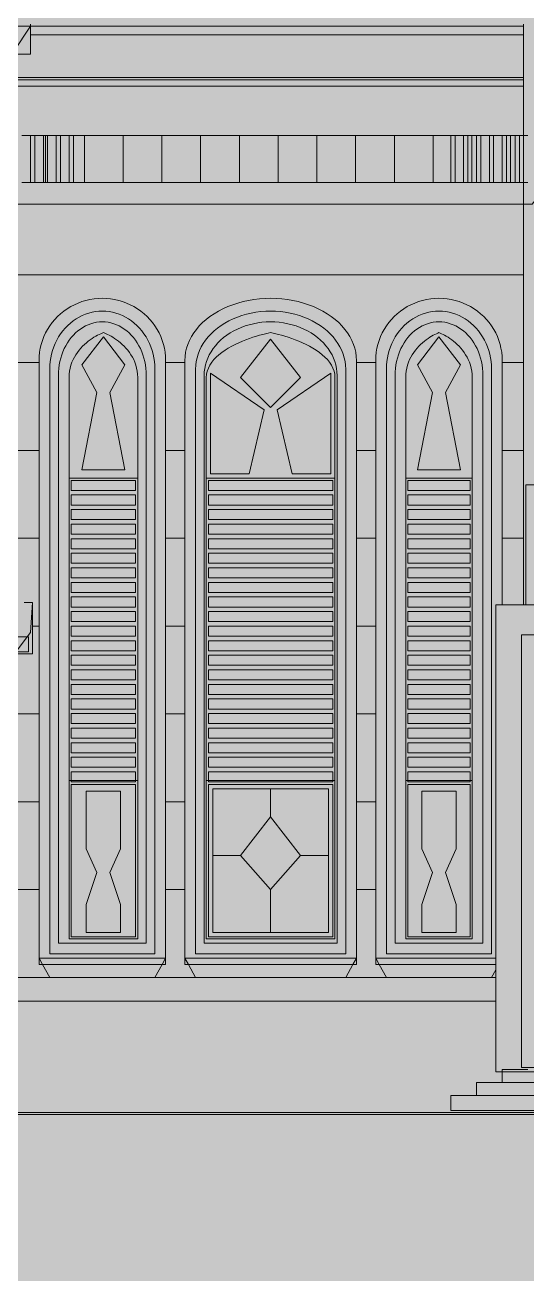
# Model space of a CAD drawing. Header units: millimetres. Extents: x -2000 to 16000, y -1200 to 12411.
# Drawn here: x 5122 to 8695, y -1200 to 7748 of the extents above; entities that cross this region are included whole.
import ezdxf

# ---------------------------------------------------------------- set-up
doc = ezdxf.new("R2010")
doc.units = ezdxf.units.MM
for name, color, linetype, lineweight, true_color in [('00_WHITE_BACKGROUND', 7, 'Continuous', 18, 0xffffff), ('01_STRUCTURE', 7, 'Continuous', 18, 0x000000), ('02_CORNICES', 7, 'Continuous', 18, 0x000000), ('03_FRAMES_DOORS', 7, 'Continuous', 18, 0x000000), ('04_GLAZING_SHUTTERS', 7, 'Continuous', 18, 0x000000), ('05_STONE_JOINTS', 7, 'Continuous', 18, 0x000000), ('08_STEPS', 7, 'Continuous', 18, 0x000000)]:
    doc.layers.add(name, color=color, linetype=linetype, lineweight=lineweight, true_color=true_color)

msp = doc.modelspace()

# ---------------------------------------------------------------- linework, layer by layer
at = {"layer": '00_WHITE_BACKGROUND', "lineweight": 18, "true_color": 0xffffff}
msp.add_solid([(-2000, -1200), (16000, -1200), (-2000, 12410.687), (16000, 12410.687)], dxfattribs=at)
at = {"layer": '01_STRUCTURE', "color": 7, "lineweight": 18, "true_color": 0x000000}
for points in [[(8671.7557, 4717.5573), (8671.7557, 5343.5115), (8671.7557, 5969.4656), (8671.7557, 6473.2824), (8671.7557, 6625.9542), (8671.7557, 6961.8321), (8671.7557, 7312.9771), (8671.7557, 7358.7786), (8671.7557, 7374.0458)], [(8687.0229, 3618.3206), (8687.0229, 4473.2824), (8793.8931, 4473.2824)], [(8687.0229, 3618.3206), (8671.7557, 3618.3206), (8671.7557, 4091.6031)], [(8473.2824, 3618.3206), (8519.084, 3618.3206)], [(10274.8092, 3618.3206), (8687.0229, 3618.3206)], [(5175.5725, 3465.6489), (5175.5725, 3267.1756), (4992.3664, 3267.1756), (4992.3664, 2961.8321), (4992.3664, 2839.6947), (4992.3664, 2641.2214), (4992.3664, 2305.3435), (4992.3664, 2213.7405)], [(5221.374, 2213.7405), (5221.374, 2839.6947), (5221.374, 3465.6489)], [(6122.1374, 3465.6489), (6122.1374, 2839.6947), (6122.1374, 2213.7405), (6122.1374, 1587.7863), (6122.1374, 1099.2366), (6122.1374, 1053.4351), (6096.687, 1053.4351), (5246.8244, 1053.4351), (5221.374, 1053.4351), (5221.374, 1099.2366), (5221.374, 1587.7863)], [(7480.916, 1587.7863), (7480.916, 1099.2366), (7480.916, 1053.4351), (7455.4656, 1053.4351), (6284.9924, 1053.4351), (6259.542, 1053.4351), (6259.542, 1099.2366), (6259.542, 1587.7863), (6259.542, 2213.7405), (6259.542, 2839.6947), (6259.542, 3465.6489)], [(7480.916, 3465.6489), (7480.916, 2839.6947), (7480.916, 2213.7405)], [(8473.2824, 793.8931), (8473.2824, 961.8321), (8473.2824, 1016.7939)], [(4992.3664, 793.8931), (8473.2824, 793.8931)], [(8473.2824, 793.8931), (8473.2824, 290.0763), (8519.084, 290.0763), (10412.2137, 290.0763), (10519.084, 290.0763), (10519.084, 656.4885)]]:
    msp.add_lwpolyline(points, dxfattribs=at)
at = {"layer": '02_CORNICES', "color": 7, "lineweight": 18, "true_color": 0x000000}
msp.add_lwpolyline([(5160.3053, 7740.458), (5038.1679, 7557.2519), (916.0305, 7557.2519), (793.8931, 7740.458)], close=True, dxfattribs=at)
for points in [[(5160.3053, 7740.458), (5160.3053, 7679.3893), (8671.7557, 7679.3893), (8671.7557, 7740.458)], [(4992.3664, 7374.0458), (8671.7557, 7374.0458)], [(4992.3664, 7312.9771), (8671.7557, 7312.9771)], [(5099.2366, 6961.8321), (5160.3053, 6961.8321)], [(5160.3053, 6961.8321), (5190.8397, 6961.8321)], [(5160.3053, 6625.9542), (5160.3053, 6961.8321)], [(5190.8397, 6961.8321), (5251.9084, 6961.8321)], [(5190.8397, 6961.8321), (5190.8397, 6625.9542)], [(5251.9084, 6961.8321), (5268.2595, 6961.8321)], [(5251.9084, 6625.9542), (5251.9084, 6961.8321)], [(5268.2595, 6961.8321), (5282.4427, 6961.8321)], [(5268.2595, 6961.8321), (5268.2595, 6625.9542)], [(5282.4427, 6961.8321), (5343.5115, 6961.8321)], [(5282.4427, 6961.8321), (5282.4427, 6625.9542)], [(5343.5115, 6961.8321), (5374.0458, 6961.8321)], [(5343.5115, 6625.9542), (5343.5115, 6961.8321)], [(5374.0458, 6961.8321), (5435.1145, 6961.8321)], [(5374.0458, 6961.8321), (5374.0458, 6625.9542)], [(5435.1145, 6961.8321), (5465.6489, 6961.8321)], [(5435.1145, 6625.9542), (5435.1145, 6961.8321)], [(5465.6489, 6961.8321), (5544.1679, 6961.8321)], [(5465.6489, 6961.8321), (5465.6489, 6625.9542)], [(5544.1679, 6961.8321), (5820.0611, 6961.8321)], [(5544.1679, 6961.8321), (5544.1679, 6625.9542)], [(5820.0611, 6961.8321), (6095.9695, 6961.8321)], [(5820.0611, 6961.8321), (5820.0611, 6625.9542)], [(6095.9695, 6961.8321), (6371.8626, 6961.8321)], [(6095.9695, 6961.8321), (6095.9695, 6625.9542)], [(6371.8626, 6961.8321), (6647.771, 6961.8321)], [(6371.8626, 6961.8321), (6371.8626, 6625.9542)], [(6647.771, 6961.8321), (6923.6641, 6961.8321)], [(6647.771, 6961.8321), (6647.771, 6625.9542)], [(6923.6641, 6961.8321), (7199.5573, 6961.8321)], [(6923.6641, 6961.8321), (6923.6641, 6625.9542)], [(7199.5573, 6961.8321), (7475.4656, 6961.8321)], [(7199.5573, 6961.8321), (7199.5573, 6625.9542)], [(7475.4656, 6961.8321), (7751.3588, 6961.8321)], [(7475.4656, 6961.8321), (7475.4656, 6625.9542)], [(7751.3588, 6961.8321), (8027.2672, 6961.8321)], [(7751.3588, 6961.8321), (7751.3588, 6625.9542)], [(8027.2672, 6961.8321), (8152.6718, 6961.8321)], [(8027.2672, 6961.8321), (8027.2672, 6625.9542)], [(8152.6718, 6961.8321), (8183.2061, 6961.8321)], [(8152.6718, 6625.9542), (8152.6718, 6961.8321)], [(8183.2061, 6961.8321), (8244.2748, 6961.8321)], [(8183.2061, 6961.8321), (8183.2061, 6625.9542)], [(8244.2748, 6961.8321), (8274.8092, 6961.8321)], [(8244.2748, 6625.9542), (8244.2748, 6961.8321)], [(8274.8092, 6961.8321), (8303.1603, 6961.8321)], [(8274.8092, 6961.8321), (8274.8092, 6625.9542)], [(8303.1603, 6961.8321), (8335.8779, 6961.8321)], [(8303.1603, 6961.8321), (8303.1603, 6625.9542)], [(8335.8779, 6961.8321), (8366.4122, 6961.8321)], [(8335.8779, 6625.9542), (8335.8779, 6961.8321)], [(8366.4122, 6961.8321), (8427.4809, 6961.8321)], [(8366.4122, 6961.8321), (8366.4122, 6625.9542)], [(8427.4809, 6961.8321), (8458.0153, 6961.8321)], [(8427.4809, 6625.9542), (8427.4809, 6961.8321)], [(8458.0153, 6961.8321), (8519.084, 6961.8321)], [(8458.0153, 6961.8321), (8458.0153, 6625.9542)], [(8519.084, 6961.8321), (8549.6183, 6961.8321)], [(8519.084, 6625.9542), (8519.084, 6961.8321)], [(8549.6183, 6961.8321), (8579.0687, 6961.8321)], [(8549.6183, 6961.8321), (8549.6183, 6625.9542)], [(8579.0687, 6961.8321), (8610.687, 6961.8321)], [(8579.0687, 6961.8321), (8579.0687, 6625.9542)], [(8610.687, 6961.8321), (8641.2214, 6961.8321)], [(8610.687, 6625.9542), (8610.687, 6961.8321)], [(8641.2214, 6961.8321), (8671.7557, 6961.8321), (8702.2901, 6961.8321)], [(8641.2214, 6961.8321), (8641.2214, 6625.9542)], [(5160.3053, 6625.9542), (5099.2366, 6625.9542)], [(5190.8397, 6625.9542), (5160.3053, 6625.9542)], [(5251.9084, 6625.9542), (5190.8397, 6625.9542)], [(5268.2595, 6625.9542), (5251.9084, 6625.9542)], [(5282.4427, 6625.9542), (5268.2595, 6625.9542)], [(5343.5115, 6625.9542), (5282.4427, 6625.9542)], [(5374.0458, 6625.9542), (5343.5115, 6625.9542)], [(5435.1145, 6625.9542), (5374.0458, 6625.9542)], [(5465.6489, 6625.9542), (5435.1145, 6625.9542)], [(5544.1679, 6625.9542), (5465.6489, 6625.9542)], [(5820.0611, 6625.9542), (5544.1679, 6625.9542)], [(6095.9695, 6625.9542), (5820.0611, 6625.9542)], [(6371.8626, 6625.9542), (6095.9695, 6625.9542)], [(6647.771, 6625.9542), (6371.8626, 6625.9542)], [(6923.6641, 6625.9542), (6647.771, 6625.9542)], [(7199.5573, 6625.9542), (6923.6641, 6625.9542)], [(7475.4656, 6625.9542), (7199.5573, 6625.9542)], [(7751.3588, 6625.9542), (7475.4656, 6625.9542)], [(8027.2672, 6625.9542), (7751.3588, 6625.9542)], [(8152.6718, 6625.9542), (8027.2672, 6625.9542)], [(8183.2061, 6625.9542), (8152.6718, 6625.9542)], [(8244.2748, 6625.9542), (8183.2061, 6625.9542)], [(8274.8092, 6625.9542), (8244.2748, 6625.9542)], [(8303.1603, 6625.9542), (8274.8092, 6625.9542)], [(8335.8779, 6625.9542), (8303.1603, 6625.9542)], [(8366.4122, 6625.9542), (8335.8779, 6625.9542)], [(8427.4809, 6625.9542), (8366.4122, 6625.9542)], [(8458.0153, 6625.9542), (8427.4809, 6625.9542)], [(8519.084, 6625.9542), (8458.0153, 6625.9542)], [(8549.6183, 6625.9542), (8519.084, 6625.9542)], [(8579.0687, 6625.9542), (8549.6183, 6625.9542)], [(8610.687, 6625.9542), (8579.0687, 6625.9542)], [(8641.2214, 6625.9542), (8610.687, 6625.9542)], [(8702.2901, 6625.9542), (8671.7557, 6625.9542), (8641.2214, 6625.9542)], [(8854.9618, 6625.9542), (8732.8244, 6473.2824), (8671.7557, 6473.2824)], [(5114.5038, 3633.5878), (5175.5725, 3633.5878), (5160.3053, 3419.8473), (5137.4046, 3389.313)], [(5137.4046, 3389.313), (5068.7023, 3297.7099), (885.4962, 3297.7099), (824.4275, 3379.1298)], [(5137.4046, 3389.313), (5145.0382, 3389.313), (5145.0382, 3282.4427), (824.4275, 3282.4427), (824.4275, 3379.1298)], [(824.4275, 3379.1298), (824.4275, 3389.313), (5137.4046, 3389.313)]]:
    msp.add_lwpolyline(points, dxfattribs=at)
at = {"layer": '03_FRAMES_DOORS', "color": 7, "lineweight": 18, "true_color": 0x000000}
for points in [[(7952.1374, 5786.4427), (7980.8397, 5793.0229)], [(8098.1527, 5800.5802), (8127.4962, 5797.7405)], [(7711.3893, 5628.3053), (7730.0916, 5650.7023)], [(7750.229, 5671.8473), (7771.7405, 5691.6489)], [(7664.7634, 5554.5954), (7678.6565, 5580.1527)], [(8426.0153, 5628.3053), (8443.1756, 5604.7634)], [(8518.1221, 5387.7405), (8519.084, 5358.7786)], [(8473.2824, 1099.2366), (8473.2824, 3618.3206)], [(7618.3206, 1099.2366), (7618.3206, 1587.7863), (7618.3206, 2213.7405), (7618.3206, 2839.6947), (7618.3206, 3465.6489)], [(10244.2748, 320.6107), (10335.8779, 320.6107), (10335.8779, 3404.5802), (8656.4885, 3404.5802), (8656.4885, 320.6107), (8702.2901, 320.6107), (8748.0916, 320.6107)], [(5297.7099, 961.8321), (5246.8244, 1053.4351), (5221.374, 1099.2366), (6122.1374, 1099.2366), (6096.687, 1053.4351), (6045.8015, 961.8321)], [(6335.8779, 961.8321), (6284.9924, 1053.4351), (6259.542, 1099.2366), (7480.916, 1099.2366), (7455.4656, 1053.4351), (7404.5802, 961.8321)], [(8473.2824, 1099.2366), (7618.3206, 1099.2366)], [(7618.3206, 1099.2366), (7643.771, 1053.4351)], [(7643.771, 1053.4351), (7618.3206, 1053.4351), (7618.3206, 1099.2366)], [(8473.2824, 1053.4351), (8473.2824, 1099.2366)], [(8473.2824, 1053.4351), (7643.771, 1053.4351)], [(7643.771, 1053.4351), (7694.6565, 961.8321), (8442.7481, 961.8321), (8473.2824, 1016.7939), (8473.2824, 1053.4351)]]:
    msp.add_lwpolyline(points, dxfattribs=at)
for points in [[(5297.7099, 5297.7099), (5298.5038, 5324.6718), (5300.916, 5351.5115), (5304.9008, 5378.1221), (5310.458, 5404.3969), (5317.5573, 5430.2137), (5326.1832, 5455.4504), (5336.2901, 5480.0305), (5347.8168, 5503.8168), (5360.7481, 5526.7176), (5375.0076, 5548.6565), (5390.5344, 5569.4962), (5407.2672, 5589.1908), (5425.1298, 5607.6336), (5444.0458, 5624.7481), (5463.9542, 5640.458), (5484.7328, 5654.7023), (5506.3206, 5667.4198), (5528.6107, 5678.5496), (5551.5267, 5688.0458), (5574.9466, 5695.8779), (5598.7786, 5702), (5622.9313, 5706.3969), (5647.2977, 5709.0382), (5671.7557, 5709.9237), (5696.2137, 5709.0382), (5720.5802, 5706.3969), (5744.7328, 5702), (5768.5649, 5695.8779), (5791.9847, 5688.0458), (5814.9008, 5678.5496), (5837.1908, 5667.4198), (5858.7786, 5654.7023), (5879.5573, 5640.458), (5899.4656, 5624.7481), (5918.3817, 5607.6336), (5936.2443, 5589.1908), (5952.9771, 5569.4962), (5968.5038, 5548.6565), (5982.7634, 5526.7176), (5995.6947, 5503.8168), (6007.2214, 5480.0305), (6017.3282, 5455.4504), (6025.9542, 5430.2137), (6033.0534, 5404.3969), (6038.6107, 5378.1221), (6042.5954, 5351.5115), (6045.0076, 5324.6718), (6045.8015, 5297.7099), (6045.8015, 1129.771), (5297.7099, 1129.771)], [(6335.8779, 5297.7099), (6337.0229, 5324.6718), (6340.4427, 5351.5115), (6346.1527, 5378.1221), (6354.0916, 5404.3969), (6364.229, 5430.2137), (6376.5496, 5455.4504), (6390.9771, 5480.0305), (6407.4656, 5503.8168), (6425.9389, 5526.7176), (6446.3053, 5548.6565), (6468.4885, 5569.4962), (6492.3817, 5589.1908), (6517.9084, 5607.6336), (6544.9313, 5624.7481), (6573.3588, 5640.458), (6603.0534, 5654.7023), (6633.8931, 5667.4198), (6665.7405, 5678.5496), (6698.4733, 5688.0458), (6731.9237, 5695.8779), (6765.9847, 5702), (6800.4885, 5706.3969), (6835.2824, 5709.0382), (6870.229, 5709.9237), (6905.1756, 5709.0382), (6939.9695, 5706.3969), (6974.4733, 5702), (7008.5344, 5695.8779), (7041.9847, 5688.0458), (7074.7176, 5678.5496), (7106.5649, 5667.4198), (7137.4046, 5654.7023), (7167.0992, 5640.458), (7195.5267, 5624.7481), (7222.5496, 5607.6336), (7248.0763, 5589.1908), (7271.9695, 5569.4962), (7294.1527, 5548.6565), (7314.5191, 5526.7176), (7332.9924, 5503.8168), (7349.4809, 5480.0305), (7363.9084, 5455.4504), (7376.229, 5430.2137), (7386.3664, 5404.3969), (7394.3053, 5378.1221), (7400.0153, 5351.5115), (7403.4351, 5324.6718), (7404.5802, 5297.7099), (7404.5802, 1129.771), (6335.8779, 1129.771)], [(7694.6565, 5297.7099), (7695.4504, 5324.6718), (7697.8626, 5351.5115), (7701.8473, 5378.1221), (7707.4046, 5404.3969), (7714.5038, 5430.2137), (7723.1298, 5455.4504), (7733.2366, 5480.0305), (7744.7634, 5503.8168), (7757.6947, 5526.7176), (7771.9542, 5548.6565), (7787.4809, 5569.4962), (7804.2137, 5589.1908), (7822.0763, 5607.6336), (7840.9924, 5624.7481), (7860.9008, 5640.458), (7881.6794, 5654.7023), (7903.2672, 5667.4198), (7925.5573, 5678.5496), (7948.4733, 5688.0458), (7971.8931, 5695.8779), (7995.7252, 5702), (8019.8779, 5706.3969), (8044.2443, 5709.0382), (8068.7023, 5709.9237), (8093.1603, 5709.0382), (8117.5267, 5706.3969), (8141.6794, 5702), (8165.5115, 5695.8779), (8188.9313, 5688.0458), (8211.8473, 5678.5496), (8234.1374, 5667.4198), (8255.7252, 5654.7023), (8276.5038, 5640.458), (8296.4122, 5624.7481), (8315.3282, 5607.6336), (8333.1908, 5589.1908), (8349.9237, 5569.4962), (8365.4504, 5548.6565), (8379.7099, 5526.7176), (8392.6412, 5503.8168), (8404.1679, 5480.0305), (8414.2748, 5455.4504), (8422.9008, 5430.2137), (8430, 5404.3969), (8435.5573, 5378.1221), (8439.542, 5351.5115), (8441.9542, 5324.6718), (8442.7481, 5297.7099), (8442.7481, 1129.771), (7694.6565, 1129.771)], [(5358.7786, 5251.9084), (5359.4504, 5276.8702), (5361.4504, 5301.7252), (5364.7939, 5326.3664), (5369.4504, 5350.687), (5375.3893, 5374.5954), (5382.5954, 5397.9695), (5391.0534, 5420.7176), (5400.7023, 5442.7481), (5411.5267, 5463.9542), (5423.4504, 5484.2595), (5436.4427, 5503.5725), (5450.4427, 5521.8015), (5465.3893, 5538.8702), (5481.2214, 5554.7176), (5497.8779, 5569.2672), (5515.2672, 5582.458), (5533.3282, 5594.229), (5551.9847, 5604.5344), (5571.145, 5613.3282), (5590.7481, 5620.5802), (5610.7023, 5626.2595), (5630.9008, 5630.3206), (5651.2824, 5632.7634), (5671.7557, 5633.5878), (5692.229, 5632.7634), (5712.6107, 5630.3206), (5732.8092, 5626.2595), (5752.7634, 5620.5802), (5772.3664, 5613.3282), (5791.5267, 5604.5344), (5810.1832, 5594.229), (5828.2443, 5582.458), (5845.6336, 5569.2672), (5862.2901, 5554.7176), (5878.1221, 5538.8702), (5893.0687, 5521.8015), (5907.0687, 5503.5725), (5920.0611, 5484.2595), (5931.9847, 5463.9542), (5942.8092, 5442.7481), (5952.458, 5420.7176), (5960.916, 5397.9695), (5968.1221, 5374.5954), (5974.0611, 5350.687), (5978.7176, 5326.3664), (5982.0611, 5301.7252), (5984.0611, 5276.8702), (5984.7328, 5251.9084), (5984.7328, 1206.1069), (5358.7786, 1206.1069)], [(6396.9466, 5251.9084), (6397.9542, 5276.8702), (6400.9924, 5301.7252), (6406.0458, 5326.3664), (6413.0687, 5350.687), (6422.0611, 5374.5954), (6432.9771, 5397.9695), (6445.7557, 5420.7176), (6460.3511, 5442.7481), (6476.7023, 5463.9542), (6494.7481, 5484.2595), (6514.3969, 5503.5725), (6535.5725, 5521.8015), (6558.1679, 5538.8702), (6582.1069, 5554.7176), (6607.2824, 5569.2672), (6633.5878, 5582.458), (6660.9008, 5594.229), (6689.1145, 5604.5344), (6718.0916, 5613.3282), (6747.7405, 5620.5802), (6777.8931, 5626.2595), (6808.458, 5630.3206), (6839.2824, 5632.7634), (6870.229, 5633.5878), (6901.1908, 5632.7634), (6932, 5630.3206), (6962.5649, 5626.2595), (6992.7176, 5620.5802), (7022.3664, 5613.3282), (7051.3435, 5604.5344), (7079.5573, 5594.229), (7106.8702, 5582.458), (7133.1756, 5569.2672), (7158.3511, 5554.7176), (7182.2901, 5538.8702), (7204.8855, 5521.8015), (7226.0611, 5503.5725), (7245.7099, 5484.2595), (7263.7557, 5463.9542), (7280.1069, 5442.7481), (7294.7023, 5420.7176), (7307.4809, 5397.9695), (7318.3969, 5374.5954), (7327.3893, 5350.687), (7334.4122, 5326.3664), (7339.4656, 5301.7252), (7342.5038, 5276.8702), (7343.5115, 5251.9084), (7343.5115, 1206.1069), (6396.9466, 1206.1069)], [(7755.7252, 5251.9084), (7756.3969, 5276.8702), (7758.3969, 5301.7252), (7761.7405, 5326.3664), (7766.3969, 5350.687), (7772.3359, 5374.5954), (7779.542, 5397.9695), (7788, 5420.7176), (7797.6489, 5442.7481), (7808.4733, 5463.9542), (7820.3969, 5484.2595), (7833.3893, 5503.5725), (7847.3893, 5521.8015), (7862.3359, 5538.8702), (7878.1679, 5554.7176), (7894.8244, 5569.2672), (7912.2137, 5582.458), (7930.2748, 5594.229), (7948.9313, 5604.5344), (7968.0916, 5613.3282), (7987.6947, 5620.5802), (8007.6489, 5626.2595), (8027.8473, 5630.3206), (8048.229, 5632.7634), (8068.7023, 5633.5878), (8089.1756, 5632.7634), (8109.5573, 5630.3206), (8129.7557, 5626.2595), (8149.7099, 5620.5802), (8169.313, 5613.3282), (8188.4733, 5604.5344), (8207.1298, 5594.229), (8225.1908, 5582.458), (8242.5802, 5569.2672), (8259.2366, 5554.7176), (8275.0687, 5538.8702), (8290.0153, 5521.8015), (8304.0153, 5503.5725), (8317.0076, 5484.2595), (8328.9313, 5463.9542), (8339.7557, 5442.7481), (8349.4046, 5420.7176), (8357.8626, 5397.9695), (8365.0687, 5374.5954), (8371.0076, 5350.687), (8375.6641, 5326.3664), (8379.0076, 5301.7252), (8381.0076, 5276.8702), (8381.6794, 5251.9084), (8381.6794, 1206.1069), (7755.7252, 1206.1069)]]:
    msp.add_lwpolyline(points, close=True, dxfattribs=at)
at = {"layer": '04_GLAZING_SHUTTERS', "color": 7, "lineweight": 18, "true_color": 0x000000}
for points in [[(5435.1145, 4519.084), (5435.1145, 5236.6412), (5436.0153, 5260.2137), (5438.6107, 5282.8702), (5442.8092, 5304.5954), (5448.458, 5325.4046), (5455.4504, 5345.2977), (5463.6641, 5364.2901), (5472.9618, 5382.3664), (5483.2519, 5399.5573), (5494.3664, 5415.8626), (5506.2137, 5431.2672), (5518.6718, 5445.8015), (5531.6031, 5459.4656), (5544.8855, 5472.2595), (5558.4122, 5484.1832), (5572.0458, 5495.2519), (5585.6641, 5505.4809), (5599.145, 5514.855), (5612.3664, 5523.3893), (5625.2061, 5531.084), (5637.542, 5537.9542), (5649.2519, 5544), (5660.2137, 5549.2366), (5670.3053, 5553.6489), (5679.3893, 5557.2519), (5688.4733, 5553.6489), (5698.5649, 5549.2366), (5709.5267, 5544), (5721.2366, 5537.9542), (5733.5725, 5531.084), (5746.4122, 5523.3893), (5759.6336, 5514.855), (5773.1145, 5505.4809), (5786.7328, 5495.2519), (5800.3664, 5484.1832), (5813.8931, 5472.2595), (5827.1756, 5459.4656), (5840.1069, 5445.8015), (5852.5649, 5431.2672), (5864.4122, 5415.8626), (5875.5267, 5399.5573), (5885.8168, 5382.3664), (5895.1145, 5364.2901), (5903.3282, 5345.2977), (5910.3206, 5325.4046), (5915.9695, 5304.5954), (5920.1679, 5282.8702), (5922.7634, 5260.2137), (5923.6641, 5236.6412), (5923.6641, 4519.084)], [(6412.2137, 4519.084), (6412.2137, 5236.6412), (6413.8931, 5260.2137), (6418.7786, 5282.8702), (6426.6412, 5304.5954), (6437.2366, 5325.4046), (6450.3511, 5345.2977), (6465.7405, 5364.2901), (6483.1908, 5382.3664), (6502.458, 5399.5573), (6523.313, 5415.8626), (6545.542, 5431.2672), (6568.8855, 5445.8015), (6593.1298, 5459.4656), (6618.0458, 5472.2595), (6643.3893, 5484.1832), (6668.9466, 5495.2519), (6694.4885, 5505.4809), (6719.771, 5514.855), (6744.5649, 5523.3893), (6768.6412, 5531.084), (6791.771, 5537.9542), (6813.7252, 5544), (6834.2748, 5549.2366), (6853.1908, 5553.6489), (6870.229, 5557.2519), (6887.2672, 5553.6489), (6906.1832, 5549.2366), (6926.7328, 5544), (6948.687, 5537.9542), (6971.8168, 5531.084), (6995.8931, 5523.3893), (7020.687, 5514.855), (7045.9695, 5505.4809), (7071.5115, 5495.2519), (7097.0687, 5484.1832), (7122.4122, 5472.2595), (7147.3282, 5459.4656), (7171.5725, 5445.8015), (7194.916, 5431.2672), (7217.145, 5415.8626), (7238, 5399.5573), (7257.2672, 5382.3664), (7274.7176, 5364.2901), (7290.1069, 5345.2977), (7303.2214, 5325.4046), (7313.8168, 5304.5954), (7321.6794, 5282.8702), (7326.5649, 5260.2137), (7328.2443, 5236.6412), (7328.2443, 4519.084)], [(7832.0611, 4519.084), (7832.0611, 5236.6412), (7832.9313, 5260.2137), (7835.4504, 5282.8702), (7839.5115, 5304.5954), (7844.9924, 5325.4046), (7851.771, 5345.2977), (7859.7252, 5364.2901), (7868.7328, 5382.3664), (7878.687, 5399.5573), (7889.4656, 5415.8626), (7900.9466, 5431.2672), (7913.0076, 5445.8015), (7925.542, 5459.4656), (7938.4122, 5472.2595), (7951.5115, 5484.1832), (7964.7023, 5495.2519), (7977.9084, 5505.4809), (7990.9618, 5514.855), (8003.771, 5523.3893), (8016.2137, 5531.084), (8028.1679, 5537.9542), (8039.5115, 5544), (8050.1221, 5549.2366), (8059.8931, 5553.6489), (8068.7023, 5557.2519), (8077.5115, 5553.6489), (8087.2824, 5549.2366), (8097.8931, 5544), (8109.2366, 5537.9542), (8121.1908, 5531.084), (8133.6336, 5523.3893), (8146.4427, 5514.855), (8159.4962, 5505.4809), (8172.7023, 5495.2519), (8185.8931, 5484.1832), (8198.9924, 5472.2595), (8211.8779, 5459.4656), (8224.3969, 5445.8015), (8236.458, 5431.2672), (8247.9389, 5415.8626), (8258.7176, 5399.5573), (8268.6718, 5382.3664), (8277.6794, 5364.2901), (8285.6336, 5345.2977), (8292.4122, 5325.4046), (8297.8931, 5304.5954), (8301.9542, 5282.8702), (8304.4733, 5260.2137), (8305.3435, 5236.6412), (8305.3435, 4519.084)], [(5435.1145, 4519.084), (5923.6641, 4519.084)], [(5435.1145, 2366.4122), (5435.1145, 4519.084)], [(5923.6641, 4519.084), (5923.6641, 2366.4122)], [(6412.2137, 4519.084), (7328.2443, 4519.084)], [(6412.2137, 2366.4122), (6412.2137, 4519.084)], [(7328.2443, 4519.084), (7328.2443, 2366.4122)], [(7832.0611, 4519.084), (8305.3435, 4519.084)], [(7832.0611, 2366.4122), (7832.0611, 4519.084)], [(8305.3435, 4519.084), (8305.3435, 2366.4122)], [(5450.3817, 2366.4122), (5450.3817, 2427.4809), (5908.3969, 2427.4809), (5908.3969, 2366.4122)], [(6427.4809, 2366.4122), (6427.4809, 2427.4809), (7312.9771, 2427.4809), (7312.9771, 2366.4122)], [(7847.3282, 2366.4122), (7847.3282, 2427.4809), (8290.0763, 2427.4809), (8290.0763, 2366.4122)], [(5450.3817, 2366.4122), (5435.1145, 2366.4122)], [(5923.6641, 2366.4122), (5923.6641, 1236.6412), (5435.1145, 1236.6412), (5435.1145, 2366.4122)], [(5908.3969, 2366.4122), (5450.3817, 2366.4122)], [(5908.3969, 2366.4122), (5908.3969, 2355.7252), (5450.3817, 2355.7252), (5450.3817, 2366.4122)], [(5923.6641, 2366.4122), (5908.3969, 2366.4122)], [(6427.4809, 2366.4122), (6412.2137, 2366.4122)], [(7328.2443, 2366.4122), (7328.2443, 1236.6412), (6412.2137, 1236.6412), (6412.2137, 2366.4122)], [(7312.9771, 2366.4122), (6427.4809, 2366.4122)], [(7312.9771, 2366.4122), (7312.9771, 2355.7252), (6427.4809, 2355.7252), (6427.4809, 2366.4122)], [(7328.2443, 2366.4122), (7312.9771, 2366.4122)], [(7847.3282, 2366.4122), (7832.0611, 2366.4122)], [(8305.3435, 2366.4122), (8305.3435, 1236.6412), (7832.0611, 1236.6412), (7832.0611, 2366.4122)], [(8290.0763, 2366.4122), (7847.3282, 2366.4122)], [(8290.0763, 2366.4122), (8290.0763, 2355.7252), (7847.3282, 2355.7252), (7847.3282, 2366.4122)], [(8305.3435, 2366.4122), (8290.0763, 2366.4122)], [(6870.229, 2305.3435), (6458.0153, 2305.3435), (6458.0153, 1832.0611)], [(7282.4427, 1832.0611), (7282.4427, 2305.3435), (6870.229, 2305.3435)], [(6870.229, 2106.8702), (6870.229, 2305.3435)], [(6870.229, 2106.8702), (6656.4885, 1832.0611)], [(7083.9695, 1832.0611), (6870.229, 2106.8702)], [(6458.0153, 1832.0611), (6656.4885, 1832.0611)], [(6458.0153, 1832.0611), (6458.0153, 1282.4427), (6870.229, 1282.4427)], [(6656.4885, 1832.0611), (6870.229, 1587.7863)], [(6870.229, 1587.7863), (7083.9695, 1832.0611)], [(6870.229, 1282.4427), (7282.4427, 1282.4427), (7282.4427, 1832.0611)], [(7083.9695, 1832.0611), (7282.4427, 1832.0611)], [(6870.229, 1587.7863), (6870.229, 1282.4427)]]:
    msp.add_lwpolyline(points, dxfattribs=at)
for points in [[(5526.7176, 5328.2443), (5633.5878, 5129.771), (5526.7176, 4580.1527), (5832.0611, 4580.1527), (5725.1908, 5129.771), (5832.0611, 5328.2443), (5679.3893, 5526.7176)], [(6656.4885, 5236.6412), (6870.229, 5022.9008), (7083.9695, 5236.6412), (6870.229, 5511.4504)], [(7916.0305, 5328.2443), (8022.9008, 5129.771), (7916.0305, 4580.1527), (8221.374, 4580.1527), (8114.5038, 5129.771), (8221.374, 5328.2443), (8068.7023, 5526.7176)], [(6442.7481, 5267.1756), (6442.7481, 4549.6183), (6717.5573, 4549.6183), (6824.4275, 5007.6336)], [(6916.0305, 5007.6336), (7022.9008, 4549.6183), (7297.7099, 4549.6183), (7297.7099, 5267.1756)], [(5450.3817, 4503.8168), (5908.3969, 4503.8168), (5908.3969, 4432.0611), (5450.3817, 4432.0611)], [(6427.4809, 4503.8168), (7312.9771, 4503.8168), (7312.9771, 4432.0611), (6427.4809, 4432.0611)], [(7847.3282, 4503.8168), (8290.0763, 4503.8168), (8290.0763, 4432.0611), (7847.3282, 4432.0611)], [(5450.3817, 4400), (5908.3969, 4400), (5908.3969, 4328.2443), (5450.3817, 4328.2443)], [(6427.4809, 4400), (7312.9771, 4400), (7312.9771, 4328.2443), (6427.4809, 4328.2443)], [(7847.3282, 4400), (8290.0763, 4400), (8290.0763, 4328.2443), (7847.3282, 4328.2443)], [(5450.3817, 4296.1832), (5908.3969, 4296.1832), (5908.3969, 4224.4275), (5450.3817, 4224.4275)], [(6427.4809, 4296.1832), (7312.9771, 4296.1832), (7312.9771, 4224.4275), (6427.4809, 4224.4275)], [(7847.3282, 4296.1832), (8290.0763, 4296.1832), (8290.0763, 4224.4275), (7847.3282, 4224.4275)], [(5450.3817, 4192.3664), (5908.3969, 4192.3664), (5908.3969, 4120.6107), (5450.3817, 4120.6107)], [(6427.4809, 4192.3664), (7312.9771, 4192.3664), (7312.9771, 4120.6107), (6427.4809, 4120.6107)], [(7847.3282, 4192.3664), (8290.0763, 4192.3664), (8290.0763, 4120.6107), (7847.3282, 4120.6107)], [(5450.3817, 4088.5496), (5908.3969, 4088.5496), (5908.3969, 4016.7939), (5450.3817, 4016.7939)], [(6427.4809, 4088.5496), (7312.9771, 4088.5496), (7312.9771, 4016.7939), (6427.4809, 4016.7939)], [(7847.3282, 4088.5496), (8290.0763, 4088.5496), (8290.0763, 4016.7939), (7847.3282, 4016.7939)], [(5450.3817, 3984.7328), (5908.3969, 3984.7328), (5908.3969, 3912.9771), (5450.3817, 3912.9771)], [(6427.4809, 3984.7328), (7312.9771, 3984.7328), (7312.9771, 3912.9771), (6427.4809, 3912.9771)], [(7847.3282, 3984.7328), (8290.0763, 3984.7328), (8290.0763, 3912.9771), (7847.3282, 3912.9771)], [(5450.3817, 3880.916), (5908.3969, 3880.916), (5908.3969, 3809.1603), (5450.3817, 3809.1603)], [(6427.4809, 3880.916), (7312.9771, 3880.916), (7312.9771, 3809.1603), (6427.4809, 3809.1603)], [(7847.3282, 3880.916), (8290.0763, 3880.916), (8290.0763, 3809.1603), (7847.3282, 3809.1603)], [(5450.3817, 3777.0992), (5908.3969, 3777.0992), (5908.3969, 3705.3435), (5450.3817, 3705.3435)], [(6427.4809, 3777.0992), (7312.9771, 3777.0992), (7312.9771, 3705.3435), (6427.4809, 3705.3435)], [(7847.3282, 3777.0992), (8290.0763, 3777.0992), (8290.0763, 3705.3435), (7847.3282, 3705.3435)], [(5450.3817, 3673.2824), (5908.3969, 3673.2824), (5908.3969, 3601.5267), (5450.3817, 3601.5267)], [(6427.4809, 3673.2824), (7312.9771, 3673.2824), (7312.9771, 3601.5267), (6427.4809, 3601.5267)], [(7847.3282, 3673.2824), (8290.0763, 3673.2824), (8290.0763, 3601.5267), (7847.3282, 3601.5267)], [(5450.3817, 3569.4656), (5908.3969, 3569.4656), (5908.3969, 3497.7099), (5450.3817, 3497.7099)], [(6427.4809, 3569.4656), (7312.9771, 3569.4656), (7312.9771, 3497.7099), (6427.4809, 3497.7099)], [(7847.3282, 3569.4656), (8290.0763, 3569.4656), (8290.0763, 3497.7099), (7847.3282, 3497.7099)], [(5450.3817, 3465.6489), (5908.3969, 3465.6489), (5908.3969, 3393.8931), (5450.3817, 3393.8931)], [(6427.4809, 3465.6489), (7312.9771, 3465.6489), (7312.9771, 3393.8931), (6427.4809, 3393.8931)], [(7847.3282, 3465.6489), (8290.0763, 3465.6489), (8290.0763, 3393.8931), (7847.3282, 3393.8931)], [(5450.3817, 3361.8321), (5908.3969, 3361.8321), (5908.3969, 3290.0763), (5450.3817, 3290.0763)], [(6427.4809, 3361.8321), (7312.9771, 3361.8321), (7312.9771, 3290.0763), (6427.4809, 3290.0763)], [(7847.3282, 3361.8321), (8290.0763, 3361.8321), (8290.0763, 3290.0763), (7847.3282, 3290.0763)], [(5450.3817, 3258.0153), (5908.3969, 3258.0153), (5908.3969, 3186.2595), (5450.3817, 3186.2595)], [(6427.4809, 3258.0153), (7312.9771, 3258.0153), (7312.9771, 3186.2595), (6427.4809, 3186.2595)], [(7847.3282, 3258.0153), (8290.0763, 3258.0153), (8290.0763, 3186.2595), (7847.3282, 3186.2595)], [(5450.3817, 3154.1985), (5908.3969, 3154.1985), (5908.3969, 3082.4427), (5450.3817, 3082.4427)], [(6427.4809, 3154.1985), (7312.9771, 3154.1985), (7312.9771, 3082.4427), (6427.4809, 3082.4427)], [(7847.3282, 3154.1985), (8290.0763, 3154.1985), (8290.0763, 3082.4427), (7847.3282, 3082.4427)], [(5450.3817, 3050.3817), (5908.3969, 3050.3817), (5908.3969, 2978.626), (5450.3817, 2978.626)], [(6427.4809, 3050.3817), (7312.9771, 3050.3817), (7312.9771, 2978.626), (6427.4809, 2978.626)], [(7847.3282, 3050.3817), (8290.0763, 3050.3817), (8290.0763, 2978.626), (7847.3282, 2978.626)], [(5450.3817, 2946.5649), (5908.3969, 2946.5649), (5908.3969, 2874.8092), (5450.3817, 2874.8092)], [(6427.4809, 2946.5649), (7312.9771, 2946.5649), (7312.9771, 2874.8092), (6427.4809, 2874.8092)], [(7847.3282, 2946.5649), (8290.0763, 2946.5649), (8290.0763, 2874.8092), (7847.3282, 2874.8092)], [(5450.3817, 2842.7481), (5908.3969, 2842.7481), (5908.3969, 2770.9924), (5450.3817, 2770.9924)], [(6427.4809, 2842.7481), (7312.9771, 2842.7481), (7312.9771, 2770.9924), (6427.4809, 2770.9924)], [(7847.3282, 2842.7481), (8290.0763, 2842.7481), (8290.0763, 2770.9924), (7847.3282, 2770.9924)], [(5450.3817, 2738.9313), (5908.3969, 2738.9313), (5908.3969, 2667.1756), (5450.3817, 2667.1756)], [(6427.4809, 2738.9313), (7312.9771, 2738.9313), (7312.9771, 2667.1756), (6427.4809, 2667.1756)], [(7847.3282, 2738.9313), (8290.0763, 2738.9313), (8290.0763, 2667.1756), (7847.3282, 2667.1756)], [(5450.3817, 2635.1145), (5908.3969, 2635.1145), (5908.3969, 2563.3588), (5450.3817, 2563.3588)], [(6427.4809, 2635.1145), (7312.9771, 2635.1145), (7312.9771, 2563.3588), (6427.4809, 2563.3588)], [(7847.3282, 2635.1145), (8290.0763, 2635.1145), (8290.0763, 2563.3588), (7847.3282, 2563.3588)], [(5450.3817, 2531.2977), (5908.3969, 2531.2977), (5908.3969, 2459.542), (5450.3817, 2459.542)], [(6427.4809, 2531.2977), (7312.9771, 2531.2977), (7312.9771, 2459.542), (6427.4809, 2459.542)], [(7847.3282, 2531.2977), (8290.0763, 2531.2977), (8290.0763, 2459.542), (7847.3282, 2459.542)], [(5450.3817, 2335.8779), (5908.3969, 2335.8779), (5908.3969, 1251.9084), (5450.3817, 1251.9084)], [(6427.4809, 2335.8779), (7312.9771, 2335.8779), (7312.9771, 1251.9084), (6427.4809, 1251.9084)], [(7847.3282, 2335.8779), (8290.0763, 2335.8779), (8290.0763, 1251.9084), (7847.3282, 1251.9084)], [(5557.2519, 2290.0763), (5557.2519, 1877.8626), (5633.5878, 1709.9237), (5557.2519, 1480.916), (5557.2519, 1282.4427), (5801.5267, 1282.4427), (5801.5267, 1480.916), (5725.1908, 1709.9237), (5801.5267, 1877.8626), (5801.5267, 2290.0763)], [(7946.5649, 2290.0763), (7946.5649, 1877.8626), (8022.9008, 1709.9237), (7946.5649, 1480.916), (7946.5649, 1282.4427), (8190.8397, 1282.4427), (8190.8397, 1480.916), (8114.5038, 1709.9237), (8190.8397, 1877.8626), (8190.8397, 2290.0763)]]:
    msp.add_lwpolyline(points, close=True, dxfattribs=at)
at = {"layer": '05_STONE_JOINTS', "color": 7, "lineweight": 18, "true_color": 0x000000}
for points in [[(5160.3053, 7755.7252), (5160.3053, 7740.458), (8671.7557, 7740.458), (8671.7557, 7755.7252)], [(5160.3053, 7679.3893), (5160.3053, 7541.9847), (4992.3664, 7541.9847)], [(8671.7557, 7374.0458), (8671.7557, 7679.3893)], [(4992.3664, 7526.7176), (4992.3664, 7374.0458), (4992.3664, 7358.7786), (8671.7557, 7358.7786)], [(8671.7557, 6473.2824), (4992.3664, 6473.2824), (4992.3664, 5969.4656)], [(4992.3664, 5969.4656), (8671.7557, 5969.4656)], [(5221.374, 5343.5115), (5221.374, 5358.7786), (5222.3359, 5387.7405), (5225.2214, 5416.5649), (5230.0305, 5445.1603), (5236.7176, 5473.374), (5245.2824, 5501.0992), (5255.6641, 5528.2137), (5267.8168, 5554.5954), (5281.7099, 5580.1527), (5297.2824, 5604.7634), (5314.4427, 5628.3053), (5333.145, 5650.7023), (5353.2824, 5671.8473), (5374.7939, 5691.6489), (5397.5878, 5710.0305), (5421.542, 5726.916), (5446.5649, 5742.2137), (5472.5496, 5755.8626), (5499.4046, 5767.8321), (5526.9924, 5778.0305), (5555.1908, 5786.4427), (5583.8931, 5793.0229), (5612.9618, 5797.7405), (5642.3053, 5800.5802), (5671.7557, 5801.5267), (5701.2061, 5800.5802), (5730.5496, 5797.7405), (5759.6183, 5793.0229), (5788.3206, 5786.4427), (5816.5191, 5778.0305), (5844.1069, 5767.8321), (5870.9618, 5755.8626), (5896.9466, 5742.2137), (5921.9695, 5726.916), (5945.9237, 5710.0305), (5968.7176, 5691.6489), (5990.229, 5671.8473), (6010.3664, 5650.7023), (6029.0687, 5628.3053), (6046.229, 5604.7634), (6061.8015, 5580.1527), (6075.6947, 5554.5954), (6087.8473, 5528.2137), (6098.229, 5501.0992), (6106.7939, 5473.374), (6113.4809, 5445.1603), (6118.2901, 5416.5649), (6121.1756, 5387.7405), (6122.1374, 5358.7786), (6122.1374, 5343.5115)], [(6259.542, 5343.5115), (6259.542, 5358.7786), (6260.855, 5387.7405), (6264.7634, 5416.5649), (6271.2824, 5445.1603), (6280.3511, 5473.374), (6291.9542, 5501.0992), (6306.0305, 5528.2137), (6322.5191, 5554.5954), (6341.3588, 5580.1527), (6362.458, 5604.7634), (6385.7405, 5628.3053), (6411.084, 5650.7023), (6438.4122, 5671.8473), (6467.5725, 5691.6489), (6498.4733, 5710.0305), (6530.9466, 5726.916), (6564.8855, 5742.2137), (6600.1221, 5755.8626), (6636.5344, 5767.8321), (6673.9237, 5778.0305), (6712.1679, 5786.4427), (6751.084, 5793.0229), (6790.5191, 5797.7405), (6830.2901, 5800.5802), (6870.229, 5801.5267), (6910.1679, 5800.5802), (6949.9389, 5797.7405), (6989.374, 5793.0229), (7028.2901, 5786.4427), (7066.5344, 5778.0305), (7103.9237, 5767.8321), (7140.3359, 5755.8626), (7175.5725, 5742.2137), (7209.5115, 5726.916), (7241.9847, 5710.0305), (7272.8855, 5691.6489), (7302.0458, 5671.8473), (7329.374, 5650.7023), (7354.7176, 5628.3053), (7378, 5604.7634), (7399.0992, 5580.1527), (7417.9389, 5554.5954), (7434.4275, 5528.2137), (7448.5038, 5501.0992), (7460.1069, 5473.374), (7469.1756, 5445.1603), (7475.6947, 5416.5649), (7479.6031, 5387.7405), (7480.916, 5358.7786), (7480.916, 5343.5115)], [(7771.7405, 5691.6489), (7794.5344, 5710.0305), (7818.4885, 5726.916), (7843.5115, 5742.2137), (7869.4962, 5755.8626), (7896.3511, 5767.8321), (7923.9389, 5778.0305), (7952.1374, 5786.4427)], [(7980.8397, 5793.0229), (8009.9084, 5797.7405), (8039.2519, 5800.5802), (8068.7023, 5801.5267), (8098.1527, 5800.5802)], [(8127.4962, 5797.7405), (8156.5649, 5793.0229), (8185.2672, 5786.4427), (8213.4656, 5778.0305), (8241.0534, 5767.8321), (8267.9084, 5755.8626), (8293.8931, 5742.2137), (8318.916, 5726.916), (8342.8702, 5710.0305), (8365.6641, 5691.6489), (8387.1756, 5671.8473), (8407.313, 5650.7023), (8426.0153, 5628.3053)], [(7730.0916, 5650.7023), (7750.229, 5671.8473)], [(7618.3206, 5343.5115), (7618.3206, 5358.7786), (7619.2824, 5387.7405), (7622.1679, 5416.5649), (7626.9771, 5445.1603), (7633.6641, 5473.374), (7642.229, 5501.0992), (7652.6107, 5528.2137), (7664.7634, 5554.5954)], [(7678.6565, 5580.1527), (7694.229, 5604.7634), (7711.3893, 5628.3053)], [(8443.1756, 5604.7634), (8458.7481, 5580.1527), (8472.6412, 5554.5954), (8484.7939, 5528.2137), (8495.1756, 5501.0992), (8503.7405, 5473.374), (8510.4275, 5445.1603), (8515.2366, 5416.5649), (8518.1221, 5387.7405)], [(4992.3664, 5343.5115), (5221.374, 5343.5115)], [(4992.3664, 5343.5115), (4992.3664, 4717.5573), (5221.374, 4717.5573)], [(5221.374, 4717.5573), (5221.374, 5343.5115)], [(6122.1374, 5343.5115), (6259.542, 5343.5115)], [(6122.1374, 5343.5115), (6122.1374, 4717.5573)], [(6259.542, 4717.5573), (6259.542, 5343.5115)], [(7480.916, 5343.5115), (7618.3206, 5343.5115)], [(7480.916, 5343.5115), (7480.916, 4717.5573)], [(7618.3206, 4717.5573), (7618.3206, 5343.5115)], [(8519.084, 5358.7786), (8519.084, 5343.5115)], [(8519.084, 5343.5115), (8671.7557, 5343.5115)], [(8519.084, 5343.5115), (8519.084, 4717.5573)], [(5221.374, 4091.6031), (5221.374, 4717.5573)], [(6122.1374, 4717.5573), (6259.542, 4717.5573)], [(6122.1374, 4717.5573), (6122.1374, 4091.6031)], [(6259.542, 4091.6031), (6259.542, 4717.5573)], [(7480.916, 4717.5573), (7618.3206, 4717.5573)], [(7480.916, 4717.5573), (7480.916, 4091.6031)], [(7618.3206, 4091.6031), (7618.3206, 4717.5573)], [(8519.084, 4091.6031), (8671.7557, 4091.6031), (8671.7557, 4717.5573), (8519.084, 4717.5573)], [(8519.084, 4717.5573), (8519.084, 4091.6031)], [(5221.374, 4091.6031), (4992.3664, 4091.6031), (4992.3664, 3740.458), (4992.3664, 3679.3893), (4992.3664, 3664.1221)], [(5175.5725, 3633.5878), (5175.5725, 3465.6489), (5221.374, 3465.6489), (5221.374, 4091.6031)], [(6122.1374, 4091.6031), (6259.542, 4091.6031)], [(6122.1374, 4091.6031), (6122.1374, 3465.6489), (6259.542, 3465.6489), (6259.542, 4091.6031)], [(7480.916, 4091.6031), (7618.3206, 4091.6031)], [(7480.916, 4091.6031), (7480.916, 3465.6489), (7618.3206, 3465.6489), (7618.3206, 4091.6031)], [(8519.084, 4091.6031), (8519.084, 3618.3206), (8671.7557, 3618.3206)], [(4992.3664, 2839.6947), (5221.374, 2839.6947)], [(6122.1374, 2839.6947), (6259.542, 2839.6947)], [(7480.916, 2839.6947), (7618.3206, 2839.6947)], [(4992.3664, 1587.7863), (5221.374, 1587.7863), (5221.374, 2213.7405), (4992.3664, 2213.7405), (4992.3664, 1984.7328)], [(6122.1374, 2213.7405), (6259.542, 2213.7405)], [(7618.3206, 2213.7405), (7480.916, 2213.7405), (7480.916, 1587.7863), (7618.3206, 1587.7863)], [(6122.1374, 1587.7863), (6259.542, 1587.7863)], [(4992.3664, 961.8321), (5297.7099, 961.8321), (6045.8015, 961.8321), (6335.8779, 961.8321), (7404.5802, 961.8321), (7694.6565, 961.8321)], [(8442.7481, 961.8321), (8473.2824, 961.8321)]]:
    msp.add_lwpolyline(points, dxfattribs=at)
at = {"layer": '08_STEPS', "color": 7, "lineweight": 18, "true_color": 0x000000}
for points in [[(8519.084, 213.7405), (8519.084, 290.0763), (8519.084, 305.3435), (8702.2901, 305.3435)], [(8335.8779, 122.1374), (8335.8779, 213.7405), (8519.084, 213.7405)], [(10412.2137, 213.7405), (8519.084, 213.7405)], [(10595.4198, 122.1374), (10778.626, 122.1374), (10778.626, 15.2672), (8152.6718, 15.2672), (8152.6718, 122.1374), (8335.8779, 122.1374)], [(10595.4198, 122.1374), (8335.8779, 122.1374)]]:
    msp.add_lwpolyline(points, dxfattribs=at)
msp.add_lwpolyline([(-381.6794, 0), (14702.2901, 0), (14702.2901, -15.2672), (-381.6794, -15.2672)], close=True, dxfattribs=at)

doc.saveas('drawing.dxf')
